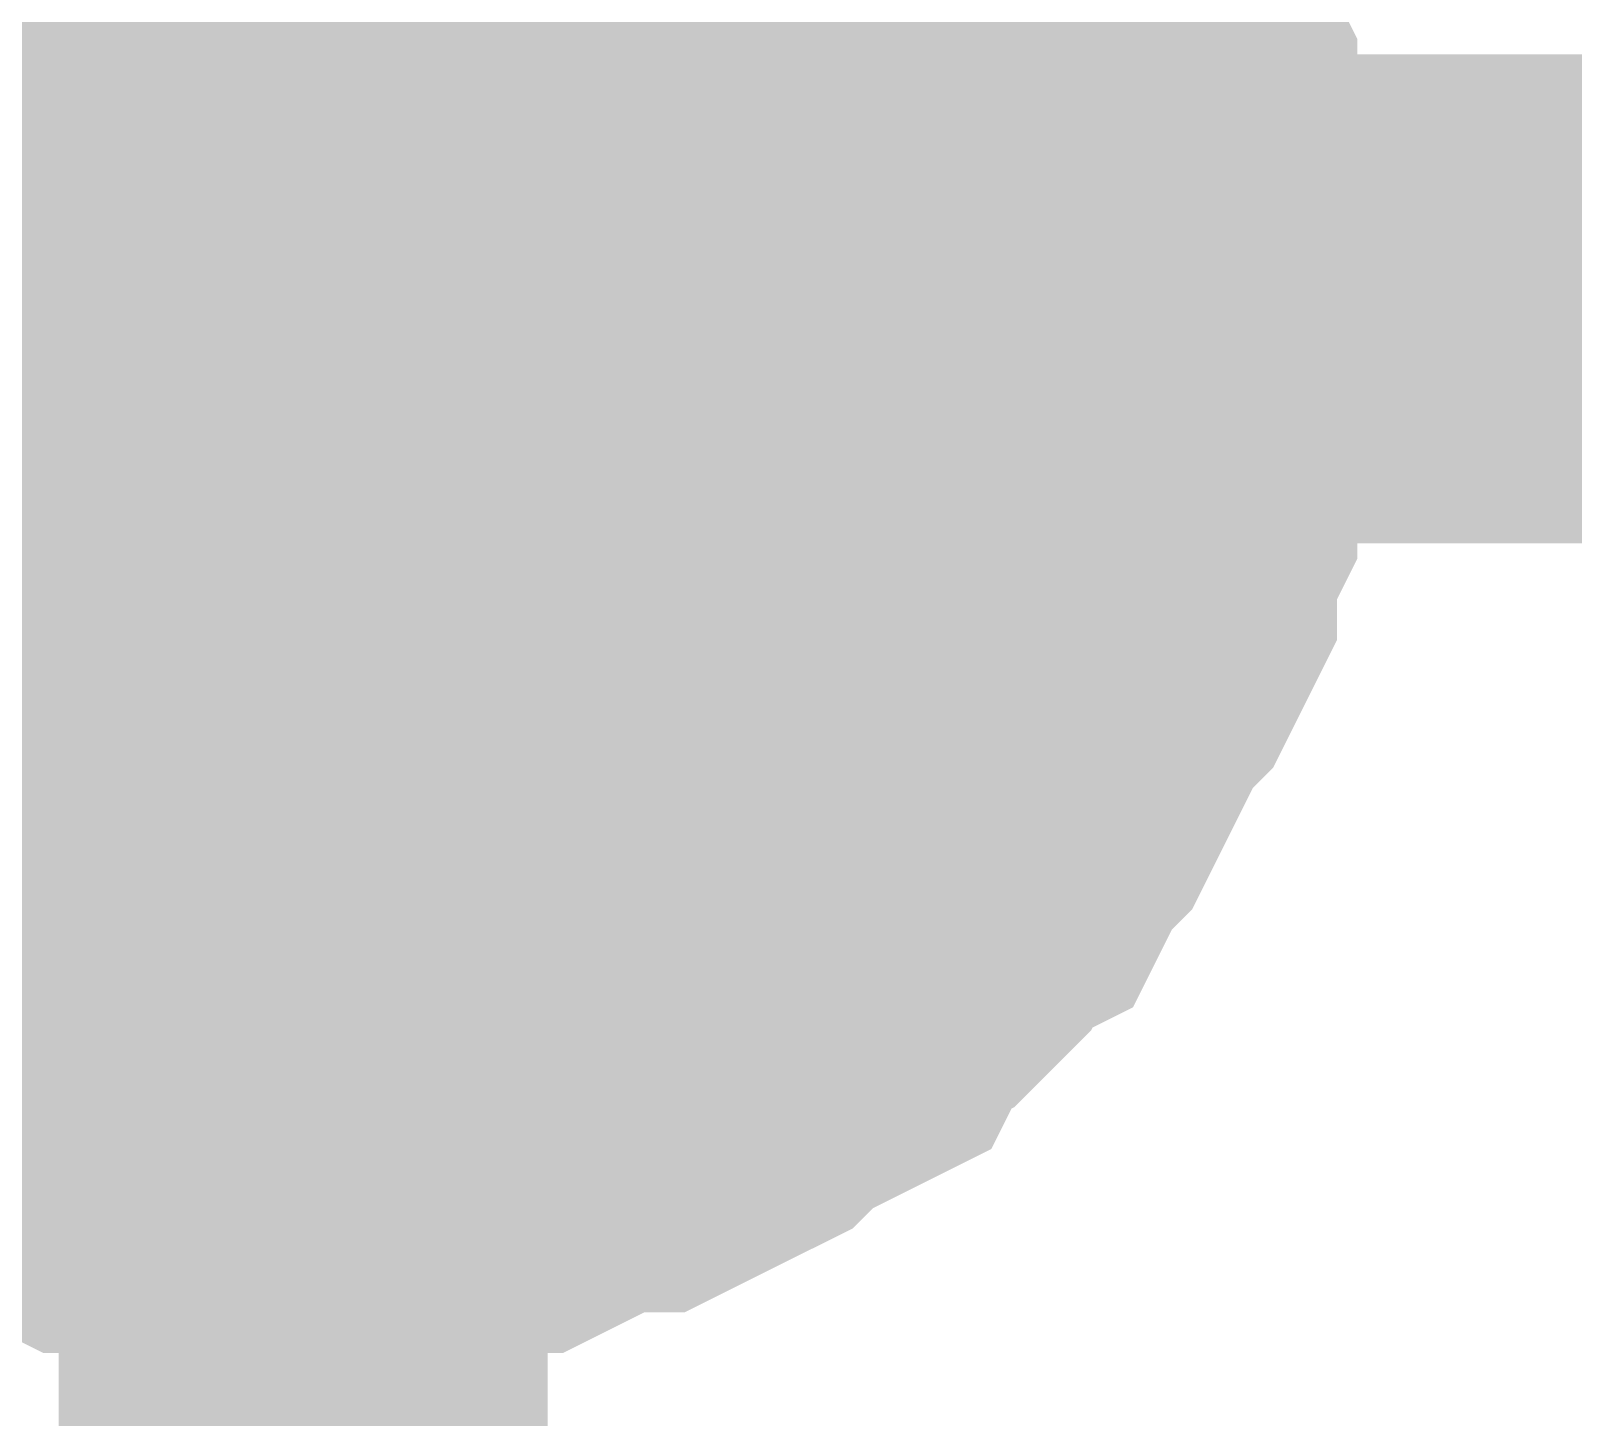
# Model space of a CAD drawing. Header units: inches. Extents: x 0 to 569, y 0 to 432.
# Drawn here: x 167.476 to 168.421, y 90.745 to 91.594 of the extents above; entities that cross this region are included whole.
import ezdxf

# ---------------------------------------------------------------- set-up
doc = ezdxf.new("R2010")
doc.units = ezdxf.units.IN
doc.layers.add('Sheet', color=255, linetype='Continuous')

msp = doc.modelspace()

# ---------------------------------------------------------------- linework, layer by layer
at = {"layer": 'Sheet'}
for points in [[(154.94248, 119.37256, 0.29972, 0.29972, 0), (154.94248, 91.43008, 0.29972, 0.29972, 0), (167.64248, 91.43008, 0.29972, 0.29972, 0), (205.74248, 91.43008, 0.29972, 0.29972, 0)], [(168.03936, 91.75254, 0.29972, 0.29972, 0), (168.05176, 91.74014, 0.29972, 0.29972, 0), (168.06416, 91.71533, 0.29972, 0.29972, 0), (168.07656, 91.69053, 0.29972, 0.29972, 0), (168.08896, 91.67812, 0.29972, 0.29972, 0), (168.10137, 91.65332, 0.29972, 0.29972, 0), (168.11377, 91.62852, 0.29972, 0.29972, 0), (168.12617, 91.60371, 0.29972, 0.29972, 0), (168.12617, 91.57891, 0.29972, 0.29972, 0), (168.13857, 91.5541, 0.29972, 0.29972, 0), (168.13857, 91.5293, 0.29972, 0.29972, 0), (168.15098, 91.50449, 0.29972, 0.29972, 0), (168.15098, 91.47969, 0.29972, 0.29972, 0), (168.15098, 91.45488, 0.29972, 0.29972, 0), (168.15098, 91.43008, 0.29972, 0.29972, 0)], [(168.03936, 91.75254, 0.29972, 0.29972, 0), (168.05176, 91.74014, 0.29972, 0.29972, 0), (168.06416, 91.71533, 0.29972, 0.29972, 0), (168.07656, 91.69053, 0.29972, 0.29972, 0), (168.08896, 91.67812, 0.29972, 0.29972, 0), (168.10137, 91.65332, 0.29972, 0.29972, 0), (168.11377, 91.62852, 0.29972, 0.29972, 0), (168.12617, 91.60371, 0.29972, 0.29972, 0), (168.12617, 91.57891, 0.29972, 0.29972, 0), (168.13857, 91.5541, 0.29972, 0.29972, 0), (168.13857, 91.5293, 0.29972, 0.29972, 0), (168.15098, 91.50449, 0.29972, 0.29972, 0), (168.15098, 91.47969, 0.29972, 0.29972, 0), (168.15098, 91.45488, 0.29972, 0.29972, 0), (168.15098, 91.43008, 0.29972, 0.29972, 0)], [(168.03936, 91.75254, 0.29972, 0.29972, 0), (168.05176, 91.74014, 0.29972, 0.29972, 0), (168.06416, 91.71533, 0.29972, 0.29972, 0), (168.07656, 91.69053, 0.29972, 0.29972, 0), (168.08896, 91.67812, 0.29972, 0.29972, 0), (168.10137, 91.65332, 0.29972, 0.29972, 0), (168.11377, 91.62852, 0.29972, 0.29972, 0), (168.12617, 91.60371, 0.29972, 0.29972, 0), (168.12617, 91.57891, 0.29972, 0.29972, 0), (168.13857, 91.5541, 0.29972, 0.29972, 0), (168.13857, 91.5293, 0.29972, 0.29972, 0), (168.15098, 91.50449, 0.29972, 0.29972, 0), (168.15098, 91.47969, 0.29972, 0.29972, 0), (168.15098, 91.45488, 0.29972, 0.29972, 0), (168.15098, 91.43008, 0.29972, 0.29972, 0)], [(168.03936, 91.75254, 0.29972, 0.29972, 0), (168.05176, 91.74014, 0.29972, 0.29972, 0), (168.06416, 91.71533, 0.29972, 0.29972, 0), (168.07656, 91.69053, 0.29972, 0.29972, 0), (168.08896, 91.67812, 0.29972, 0.29972, 0), (168.10137, 91.65332, 0.29972, 0.29972, 0), (168.11377, 91.62852, 0.29972, 0.29972, 0), (168.12617, 91.60371, 0.29972, 0.29972, 0), (168.12617, 91.57891, 0.29972, 0.29972, 0), (168.13857, 91.5541, 0.29972, 0.29972, 0), (168.13857, 91.5293, 0.29972, 0.29972, 0), (168.15098, 91.50449, 0.29972, 0.29972, 0), (168.15098, 91.47969, 0.29972, 0.29972, 0), (168.15098, 91.45488, 0.29972, 0.29972, 0), (168.15098, 91.43008, 0.29972, 0.29972, 0)], [(168.03936, 91.75254, 0.29972, 0.29972, 0), (168.05176, 91.74014, 0.29972, 0.29972, 0), (168.06416, 91.71533, 0.29972, 0.29972, 0), (168.07656, 91.69053, 0.29972, 0.29972, 0), (168.08896, 91.67812, 0.29972, 0.29972, 0), (168.10137, 91.65332, 0.29972, 0.29972, 0), (168.11377, 91.62852, 0.29972, 0.29972, 0), (168.12617, 91.60371, 0.29972, 0.29972, 0), (168.12617, 91.57891, 0.29972, 0.29972, 0), (168.13857, 91.5541, 0.29972, 0.29972, 0), (168.13857, 91.5293, 0.29972, 0.29972, 0), (168.15098, 91.50449, 0.29972, 0.29972, 0), (168.15098, 91.47969, 0.29972, 0.29972, 0), (168.15098, 91.45488, 0.29972, 0.29972, 0), (168.15098, 91.43008, 0.29972, 0.29972, 0)], [(168.10137, 91.65332, 0.09906, 0.09906, 0), (168.11377, 91.62852, 0.09906, 0.09906, 0), (168.12617, 91.60371, 0.09906, 0.09906, 0), (168.12617, 91.57891, 0.09906, 0.09906, 0), (168.13857, 91.5541, 0.09906, 0.09906, 0), (168.13857, 91.5293, 0.09906, 0.09906, 0), (168.15098, 91.50449, 0.09906, 0.09906, 0), (168.15098, 91.47969, 0.09906, 0.09906, 0), (168.15098, 91.45488, 0.09906, 0.09906, 0), (168.15098, 91.43008, 0.09906, 0.09906, 0)], [(168.10137, 91.65332, 0.09906, 0.09906, 0), (168.11377, 91.62852, 0.09906, 0.09906, 0), (168.12617, 91.60371, 0.09906, 0.09906, 0), (168.12617, 91.57891, 0.09906, 0.09906, 0), (168.13857, 91.5541, 0.09906, 0.09906, 0), (168.13857, 91.5293, 0.09906, 0.09906, 0), (168.15098, 91.50449, 0.09906, 0.09906, 0), (168.15098, 91.47969, 0.09906, 0.09906, 0), (168.15098, 91.45488, 0.09906, 0.09906, 0), (168.15098, 91.43008, 0.09906, 0.09906, 0)], [(168.10137, 91.65332, 0.09906, 0.09906, 0), (168.11377, 91.62852, 0.09906, 0.09906, 0), (168.12617, 91.60371, 0.09906, 0.09906, 0), (168.12617, 91.57891, 0.09906, 0.09906, 0), (168.13857, 91.5541, 0.09906, 0.09906, 0), (168.13857, 91.5293, 0.09906, 0.09906, 0), (168.15098, 91.50449, 0.09906, 0.09906, 0), (168.15098, 91.47969, 0.09906, 0.09906, 0), (168.15098, 91.45488, 0.09906, 0.09906, 0), (168.15098, 91.43008, 0.09906, 0.09906, 0)], [(168.10137, 91.65332, 0.09906, 0.09906, 0), (168.11377, 91.62852, 0.09906, 0.09906, 0), (168.12617, 91.60371, 0.09906, 0.09906, 0), (168.12617, 91.57891, 0.09906, 0.09906, 0), (168.13857, 91.5541, 0.09906, 0.09906, 0), (168.13857, 91.5293, 0.09906, 0.09906, 0), (168.15098, 91.50449, 0.09906, 0.09906, 0), (168.15098, 91.47969, 0.09906, 0.09906, 0), (168.15098, 91.45488, 0.09906, 0.09906, 0), (168.15098, 91.43008, 0.09906, 0.09906, 0)], [(168.10137, 91.65332, 0.09906, 0.09906, 0), (168.11377, 91.62852, 0.09906, 0.09906, 0), (168.12617, 91.60371, 0.09906, 0.09906, 0), (168.12617, 91.57891, 0.09906, 0.09906, 0), (168.13857, 91.5541, 0.09906, 0.09906, 0), (168.13857, 91.5293, 0.09906, 0.09906, 0), (168.15098, 91.50449, 0.09906, 0.09906, 0), (168.15098, 91.47969, 0.09906, 0.09906, 0), (168.15098, 91.45488, 0.09906, 0.09906, 0), (168.15098, 91.43008, 0.09906, 0.09906, 0)], [(168.15098, 91.43008, 0.29972, 0.29972, 0), (168.15098, 91.40527, 0.29972, 0.29972, 0), (168.15098, 91.38047, 0.29972, 0.29972, 0), (168.15098, 91.35566, 0.29972, 0.29972, 0), (168.13857, 91.33086, 0.29972, 0.29972, 0), (168.13857, 91.30605, 0.29972, 0.29972, 0), (168.12617, 91.28125, 0.29972, 0.29972, 0), (168.12617, 91.25645, 0.29972, 0.29972, 0), (168.11377, 91.23164, 0.29972, 0.29972, 0), (168.10137, 91.21924, 0.29972, 0.29972, 0), (168.08896, 91.19443, 0.29972, 0.29972, 0), (168.07656, 91.16963, 0.29972, 0.29972, 0), (168.06416, 91.14482, 0.29972, 0.29972, 0), (168.05176, 91.13242, 0.29972, 0.29972, 0), (168.03936, 91.10762, 0.29972, 0.29972, 0), (168.01455, 91.09521, 0.29972, 0.29972, 0), (168.00215, 91.07041, 0.29972, 0.29972, 0), (167.98975, 91.05801, 0.29972, 0.29972, 0), (167.96494, 91.04561, 0.29972, 0.29972, 0), (167.95254, 91.0208, 0.29972, 0.29972, 0), (167.92773, 91.0084, 0.29972, 0.29972, 0), (167.90293, 90.996, 0.29972, 0.29972, 0), (167.89053, 90.98359, 0.29972, 0.29972, 0), (167.86572, 90.97119, 0.29972, 0.29972, 0), (167.84092, 90.95879, 0.29972, 0.29972, 0), (167.81611, 90.95879, 0.29972, 0.29972, 0), (167.79131, 90.94639, 0.29972, 0.29972, 0), (167.7665, 90.93398, 0.29972, 0.29972, 0), (167.7417, 90.93398, 0.29972, 0.29972, 0), (167.71689, 90.92158, 0.29972, 0.29972, 0), (167.69209, 90.92158, 0.29972, 0.29972, 0), (167.66729, 90.92158, 0.29972, 0.29972, 0), (167.64248, 90.92158, 0.29972, 0.29972, 0)], [(167.64248, 86.35752, 0.29972, 0.29972, 0), (167.64248, 91.43008, 0.29972, 0.29972, 0)], [(168.15098, 91.43008, 0.29972, 0.29972, 0), (168.15098, 91.40527, 0.29972, 0.29972, 0), (168.15098, 91.38047, 0.29972, 0.29972, 0), (168.15098, 91.35566, 0.29972, 0.29972, 0), (168.13857, 91.33086, 0.29972, 0.29972, 0), (168.13857, 91.30605, 0.29972, 0.29972, 0), (168.12617, 91.28125, 0.29972, 0.29972, 0), (168.12617, 91.25645, 0.29972, 0.29972, 0), (168.11377, 91.23164, 0.29972, 0.29972, 0), (168.10137, 91.21924, 0.29972, 0.29972, 0), (168.08896, 91.19443, 0.29972, 0.29972, 0), (168.07656, 91.16963, 0.29972, 0.29972, 0), (168.06416, 91.14482, 0.29972, 0.29972, 0), (168.05176, 91.13242, 0.29972, 0.29972, 0), (168.03936, 91.10762, 0.29972, 0.29972, 0), (168.01455, 91.09521, 0.29972, 0.29972, 0), (168.00215, 91.07041, 0.29972, 0.29972, 0), (167.98975, 91.05801, 0.29972, 0.29972, 0), (167.96494, 91.04561, 0.29972, 0.29972, 0), (167.95254, 91.0208, 0.29972, 0.29972, 0), (167.92773, 91.0084, 0.29972, 0.29972, 0), (167.90293, 90.996, 0.29972, 0.29972, 0), (167.89053, 90.98359, 0.29972, 0.29972, 0), (167.86572, 90.97119, 0.29972, 0.29972, 0), (167.84092, 90.95879, 0.29972, 0.29972, 0), (167.81611, 90.95879, 0.29972, 0.29972, 0), (167.79131, 90.94639, 0.29972, 0.29972, 0), (167.7665, 90.93398, 0.29972, 0.29972, 0), (167.7417, 90.93398, 0.29972, 0.29972, 0), (167.71689, 90.92158, 0.29972, 0.29972, 0), (167.69209, 90.92158, 0.29972, 0.29972, 0), (167.66729, 90.92158, 0.29972, 0.29972, 0), (167.64248, 90.92158, 0.29972, 0.29972, 0)], [(168.15098, 91.43008, 0.29972, 0.29972, 0), (168.15098, 91.40527, 0.29972, 0.29972, 0), (168.15098, 91.38047, 0.29972, 0.29972, 0), (168.15098, 91.35566, 0.29972, 0.29972, 0), (168.13857, 91.33086, 0.29972, 0.29972, 0), (168.13857, 91.30605, 0.29972, 0.29972, 0), (168.12617, 91.28125, 0.29972, 0.29972, 0), (168.12617, 91.25645, 0.29972, 0.29972, 0), (168.11377, 91.23164, 0.29972, 0.29972, 0), (168.10137, 91.21924, 0.29972, 0.29972, 0), (168.08896, 91.19443, 0.29972, 0.29972, 0), (168.07656, 91.16963, 0.29972, 0.29972, 0), (168.06416, 91.14482, 0.29972, 0.29972, 0), (168.05176, 91.13242, 0.29972, 0.29972, 0), (168.03936, 91.10762, 0.29972, 0.29972, 0), (168.01455, 91.09521, 0.29972, 0.29972, 0), (168.00215, 91.07041, 0.29972, 0.29972, 0), (167.98975, 91.05801, 0.29972, 0.29972, 0), (167.96494, 91.04561, 0.29972, 0.29972, 0), (167.95254, 91.0208, 0.29972, 0.29972, 0), (167.92773, 91.0084, 0.29972, 0.29972, 0), (167.90293, 90.996, 0.29972, 0.29972, 0), (167.89053, 90.98359, 0.29972, 0.29972, 0), (167.86572, 90.97119, 0.29972, 0.29972, 0), (167.84092, 90.95879, 0.29972, 0.29972, 0), (167.81611, 90.95879, 0.29972, 0.29972, 0), (167.79131, 90.94639, 0.29972, 0.29972, 0), (167.7665, 90.93398, 0.29972, 0.29972, 0), (167.7417, 90.93398, 0.29972, 0.29972, 0), (167.71689, 90.92158, 0.29972, 0.29972, 0), (167.69209, 90.92158, 0.29972, 0.29972, 0), (167.66729, 90.92158, 0.29972, 0.29972, 0), (167.64248, 90.92158, 0.29972, 0.29972, 0)], [(168.15098, 91.43008, 0.29972, 0.29972, 0), (168.15098, 91.40527, 0.29972, 0.29972, 0), (168.15098, 91.38047, 0.29972, 0.29972, 0), (168.15098, 91.35566, 0.29972, 0.29972, 0), (168.13857, 91.33086, 0.29972, 0.29972, 0), (168.13857, 91.30605, 0.29972, 0.29972, 0), (168.12617, 91.28125, 0.29972, 0.29972, 0), (168.12617, 91.25645, 0.29972, 0.29972, 0), (168.11377, 91.23164, 0.29972, 0.29972, 0), (168.10137, 91.21924, 0.29972, 0.29972, 0), (168.08896, 91.19443, 0.29972, 0.29972, 0), (168.07656, 91.16963, 0.29972, 0.29972, 0), (168.06416, 91.14482, 0.29972, 0.29972, 0), (168.05176, 91.13242, 0.29972, 0.29972, 0), (168.03936, 91.10762, 0.29972, 0.29972, 0), (168.01455, 91.09521, 0.29972, 0.29972, 0), (168.00215, 91.07041, 0.29972, 0.29972, 0), (167.98975, 91.05801, 0.29972, 0.29972, 0), (167.96494, 91.04561, 0.29972, 0.29972, 0), (167.95254, 91.0208, 0.29972, 0.29972, 0), (167.92773, 91.0084, 0.29972, 0.29972, 0), (167.90293, 90.996, 0.29972, 0.29972, 0), (167.89053, 90.98359, 0.29972, 0.29972, 0), (167.86572, 90.97119, 0.29972, 0.29972, 0), (167.84092, 90.95879, 0.29972, 0.29972, 0), (167.81611, 90.95879, 0.29972, 0.29972, 0), (167.79131, 90.94639, 0.29972, 0.29972, 0), (167.7665, 90.93398, 0.29972, 0.29972, 0), (167.7417, 90.93398, 0.29972, 0.29972, 0), (167.71689, 90.92158, 0.29972, 0.29972, 0), (167.69209, 90.92158, 0.29972, 0.29972, 0), (167.66729, 90.92158, 0.29972, 0.29972, 0), (167.64248, 90.92158, 0.29972, 0.29972, 0)], [(168.15098, 91.43008, 0.29972, 0.29972, 0), (168.15098, 91.40527, 0.29972, 0.29972, 0), (168.15098, 91.38047, 0.29972, 0.29972, 0), (168.15098, 91.35566, 0.29972, 0.29972, 0), (168.13857, 91.33086, 0.29972, 0.29972, 0), (168.13857, 91.30605, 0.29972, 0.29972, 0), (168.12617, 91.28125, 0.29972, 0.29972, 0), (168.12617, 91.25645, 0.29972, 0.29972, 0), (168.11377, 91.23164, 0.29972, 0.29972, 0), (168.10137, 91.21924, 0.29972, 0.29972, 0), (168.08896, 91.19443, 0.29972, 0.29972, 0), (168.07656, 91.16963, 0.29972, 0.29972, 0), (168.06416, 91.14482, 0.29972, 0.29972, 0), (168.05176, 91.13242, 0.29972, 0.29972, 0), (168.03936, 91.10762, 0.29972, 0.29972, 0), (168.01455, 91.09521, 0.29972, 0.29972, 0), (168.00215, 91.07041, 0.29972, 0.29972, 0), (167.98975, 91.05801, 0.29972, 0.29972, 0), (167.96494, 91.04561, 0.29972, 0.29972, 0), (167.95254, 91.0208, 0.29972, 0.29972, 0), (167.92773, 91.0084, 0.29972, 0.29972, 0), (167.90293, 90.996, 0.29972, 0.29972, 0), (167.89053, 90.98359, 0.29972, 0.29972, 0), (167.86572, 90.97119, 0.29972, 0.29972, 0), (167.84092, 90.95879, 0.29972, 0.29972, 0), (167.81611, 90.95879, 0.29972, 0.29972, 0), (167.79131, 90.94639, 0.29972, 0.29972, 0), (167.7665, 90.93398, 0.29972, 0.29972, 0), (167.7417, 90.93398, 0.29972, 0.29972, 0), (167.71689, 90.92158, 0.29972, 0.29972, 0), (167.69209, 90.92158, 0.29972, 0.29972, 0), (167.66729, 90.92158, 0.29972, 0.29972, 0), (167.64248, 90.92158, 0.29972, 0.29972, 0)], [(168.15098, 91.43008, 0.29972, 0.29972, 0), (168.15098, 91.43008, 0.29972, 0.29972, 0), (168.15098, 91.43008, 0.29972, 0.29972, 0), (168.15098, 91.43008, 0.29972, 0.29972, 0), (168.15098, 91.43008, 0.29972, 0.29972, 0), (168.15098, 91.43008, 0.29972, 0.29972, 0), (168.15098, 91.43008, 0.29972, 0.29972, 0), (168.15098, 91.43008, 0.29972, 0.29972, 0), (168.15098, 91.43008, 0.29972, 0.29972, 0), (168.15098, 91.43008, 0.29972, 0.29972, 0), (168.15098, 91.43008, 0.29972, 0.29972, 0), (168.15098, 91.43008, 0.29972, 0.29972, 0), (168.15098, 91.43008, 0.29972, 0.29972, 0), (168.15098, 91.43008, 0.29972, 0.29972, 0), (168.15098, 91.43008, 0.29972, 0.29972, 0), (168.15098, 91.43008, 0.29972, 0.29972, 0), (168.15098, 91.43008, 0.29972, 0.29972, 0), (168.15098, 91.43008, 0.29972, 0.29972, 0), (168.15098, 91.43008, 0.29972, 0.29972, 0), (168.15098, 91.43008, 0.29972, 0.29972, 0), (168.15098, 91.43008, 0.29972, 0.29972, 0), (168.15098, 91.43008, 0.29972, 0.29972, 0), (168.15098, 91.43008, 0.29972, 0.29972, 0), (168.15098, 91.43008, 0.29972, 0.29972, 0), (168.15098, 91.43008, 0.29972, 0.29972, 0), (168.15098, 91.43008, 0.29972, 0.29972, 0), (168.15098, 91.43008, 0.29972, 0.29972, 0), (168.15098, 91.43008, 0.29972, 0.29972, 0), (168.15098, 91.43008, 0.29972, 0.29972, 0), (168.15098, 91.43008, 0.29972, 0.29972, 0), (168.15098, 91.43008, 0.29972, 0.29972, 0), (168.15098, 91.43008, 0.29972, 0.29972, 0), (168.15098, 91.43008, 0.29972, 0.29972, 0)], [(168.15098, 91.43008, 0.29972, 0.29972, 0), (168.15098, 91.43008, 0.29972, 0.29972, 0)], [(168.15098, 91.43008, 0.29972, 0.29972, 0), (168.15098, 91.43008, 0.29972, 0.29972, 0), (168.15098, 91.43008, 0.29972, 0.29972, 0), (168.15098, 91.43008, 0.29972, 0.29972, 0), (168.15098, 91.43008, 0.29972, 0.29972, 0), (168.15098, 91.43008, 0.29972, 0.29972, 0), (168.15098, 91.43008, 0.29972, 0.29972, 0), (168.15098, 91.43008, 0.29972, 0.29972, 0), (168.15098, 91.43008, 0.29972, 0.29972, 0), (168.15098, 91.43008, 0.29972, 0.29972, 0), (168.15098, 91.43008, 0.29972, 0.29972, 0), (168.15098, 91.43008, 0.29972, 0.29972, 0), (168.15098, 91.43008, 0.29972, 0.29972, 0), (168.15098, 91.43008, 0.29972, 0.29972, 0), (168.15098, 91.43008, 0.29972, 0.29972, 0), (168.15098, 91.43008, 0.29972, 0.29972, 0), (168.15098, 91.43008, 0.29972, 0.29972, 0), (168.15098, 91.43008, 0.29972, 0.29972, 0), (168.15098, 91.43008, 0.29972, 0.29972, 0), (168.15098, 91.43008, 0.29972, 0.29972, 0), (168.15098, 91.43008, 0.29972, 0.29972, 0), (168.15098, 91.43008, 0.29972, 0.29972, 0), (168.15098, 91.43008, 0.29972, 0.29972, 0), (168.15098, 91.43008, 0.29972, 0.29972, 0), (168.15098, 91.43008, 0.29972, 0.29972, 0), (168.15098, 91.43008, 0.29972, 0.29972, 0), (168.15098, 91.43008, 0.29972, 0.29972, 0), (168.15098, 91.43008, 0.29972, 0.29972, 0), (168.15098, 91.43008, 0.29972, 0.29972, 0), (168.15098, 91.43008, 0.29972, 0.29972, 0), (168.15098, 91.43008, 0.29972, 0.29972, 0), (168.15098, 91.43008, 0.29972, 0.29972, 0), (168.15098, 91.43008, 0.29972, 0.29972, 0)], [(168.15098, 91.43008, 0.29972, 0.29972, 0), (168.15098, 91.43008, 0.29972, 0.29972, 0)], [(168.15098, 91.43008, 0.29972, 0.29972, 0), (168.15098, 91.43008, 0.29972, 0.29972, 0), (168.15098, 91.43008, 0.29972, 0.29972, 0), (168.15098, 91.43008, 0.29972, 0.29972, 0), (168.15098, 91.43008, 0.29972, 0.29972, 0), (168.15098, 91.43008, 0.29972, 0.29972, 0), (168.15098, 91.43008, 0.29972, 0.29972, 0), (168.15098, 91.43008, 0.29972, 0.29972, 0), (168.15098, 91.43008, 0.29972, 0.29972, 0), (168.15098, 91.43008, 0.29972, 0.29972, 0), (168.15098, 91.43008, 0.29972, 0.29972, 0), (168.15098, 91.43008, 0.29972, 0.29972, 0), (168.15098, 91.43008, 0.29972, 0.29972, 0), (168.15098, 91.43008, 0.29972, 0.29972, 0), (168.15098, 91.43008, 0.29972, 0.29972, 0), (168.15098, 91.43008, 0.29972, 0.29972, 0), (168.15098, 91.43008, 0.29972, 0.29972, 0), (168.15098, 91.43008, 0.29972, 0.29972, 0), (168.15098, 91.43008, 0.29972, 0.29972, 0), (168.15098, 91.43008, 0.29972, 0.29972, 0), (168.15098, 91.43008, 0.29972, 0.29972, 0), (168.15098, 91.43008, 0.29972, 0.29972, 0), (168.15098, 91.43008, 0.29972, 0.29972, 0), (168.15098, 91.43008, 0.29972, 0.29972, 0), (168.15098, 91.43008, 0.29972, 0.29972, 0), (168.15098, 91.43008, 0.29972, 0.29972, 0), (168.15098, 91.43008, 0.29972, 0.29972, 0), (168.15098, 91.43008, 0.29972, 0.29972, 0), (168.15098, 91.43008, 0.29972, 0.29972, 0), (168.15098, 91.43008, 0.29972, 0.29972, 0), (168.15098, 91.43008, 0.29972, 0.29972, 0), (168.15098, 91.43008, 0.29972, 0.29972, 0), (168.15098, 91.43008, 0.29972, 0.29972, 0)], [(168.15098, 91.43008, 0.29972, 0.29972, 0), (168.15098, 91.43008, 0.29972, 0.29972, 0)], [(168.15098, 91.43008, 0.29972, 0.29972, 0), (168.15098, 91.43008, 0.29972, 0.29972, 0), (168.15098, 91.43008, 0.29972, 0.29972, 0), (168.15098, 91.43008, 0.29972, 0.29972, 0), (168.15098, 91.43008, 0.29972, 0.29972, 0), (168.15098, 91.43008, 0.29972, 0.29972, 0), (168.15098, 91.43008, 0.29972, 0.29972, 0), (168.15098, 91.43008, 0.29972, 0.29972, 0), (168.15098, 91.43008, 0.29972, 0.29972, 0), (168.15098, 91.43008, 0.29972, 0.29972, 0), (168.15098, 91.43008, 0.29972, 0.29972, 0), (168.15098, 91.43008, 0.29972, 0.29972, 0), (168.15098, 91.43008, 0.29972, 0.29972, 0), (168.15098, 91.43008, 0.29972, 0.29972, 0), (168.15098, 91.43008, 0.29972, 0.29972, 0), (168.15098, 91.43008, 0.29972, 0.29972, 0), (168.15098, 91.43008, 0.29972, 0.29972, 0), (168.15098, 91.43008, 0.29972, 0.29972, 0), (168.15098, 91.43008, 0.29972, 0.29972, 0), (168.15098, 91.43008, 0.29972, 0.29972, 0), (168.15098, 91.43008, 0.29972, 0.29972, 0), (168.15098, 91.43008, 0.29972, 0.29972, 0), (168.15098, 91.43008, 0.29972, 0.29972, 0), (168.15098, 91.43008, 0.29972, 0.29972, 0), (168.15098, 91.43008, 0.29972, 0.29972, 0), (168.15098, 91.43008, 0.29972, 0.29972, 0), (168.15098, 91.43008, 0.29972, 0.29972, 0), (168.15098, 91.43008, 0.29972, 0.29972, 0), (168.15098, 91.43008, 0.29972, 0.29972, 0), (168.15098, 91.43008, 0.29972, 0.29972, 0), (168.15098, 91.43008, 0.29972, 0.29972, 0), (168.15098, 91.43008, 0.29972, 0.29972, 0), (168.15098, 91.43008, 0.29972, 0.29972, 0)], [(168.15098, 91.43008, 0.29972, 0.29972, 0), (168.15098, 91.43008, 0.29972, 0.29972, 0)], [(168.15098, 91.43008, 0.29972, 0.29972, 0), (168.15098, 91.43008, 0.29972, 0.29972, 0), (168.15098, 91.43008, 0.29972, 0.29972, 0), (168.15098, 91.43008, 0.29972, 0.29972, 0), (168.15098, 91.43008, 0.29972, 0.29972, 0), (168.15098, 91.43008, 0.29972, 0.29972, 0), (168.15098, 91.43008, 0.29972, 0.29972, 0), (168.15098, 91.43008, 0.29972, 0.29972, 0), (168.15098, 91.43008, 0.29972, 0.29972, 0), (168.15098, 91.43008, 0.29972, 0.29972, 0), (168.15098, 91.43008, 0.29972, 0.29972, 0), (168.15098, 91.43008, 0.29972, 0.29972, 0), (168.15098, 91.43008, 0.29972, 0.29972, 0), (168.15098, 91.43008, 0.29972, 0.29972, 0), (168.15098, 91.43008, 0.29972, 0.29972, 0), (168.15098, 91.43008, 0.29972, 0.29972, 0), (168.15098, 91.43008, 0.29972, 0.29972, 0), (168.15098, 91.43008, 0.29972, 0.29972, 0), (168.15098, 91.43008, 0.29972, 0.29972, 0), (168.15098, 91.43008, 0.29972, 0.29972, 0), (168.15098, 91.43008, 0.29972, 0.29972, 0), (168.15098, 91.43008, 0.29972, 0.29972, 0), (168.15098, 91.43008, 0.29972, 0.29972, 0), (168.15098, 91.43008, 0.29972, 0.29972, 0), (168.15098, 91.43008, 0.29972, 0.29972, 0), (168.15098, 91.43008, 0.29972, 0.29972, 0), (168.15098, 91.43008, 0.29972, 0.29972, 0), (168.15098, 91.43008, 0.29972, 0.29972, 0), (168.15098, 91.43008, 0.29972, 0.29972, 0), (168.15098, 91.43008, 0.29972, 0.29972, 0), (168.15098, 91.43008, 0.29972, 0.29972, 0), (168.15098, 91.43008, 0.29972, 0.29972, 0), (168.15098, 91.43008, 0.29972, 0.29972, 0)], [(168.15098, 91.43008, 0.29972, 0.29972, 0), (168.15098, 91.43008, 0.29972, 0.29972, 0)], [(168.15098, 91.43008, 0.09906, 0.09906, 0), (168.15098, 91.40527, 0.09906, 0.09906, 0), (168.15098, 91.38047, 0.09906, 0.09906, 0), (168.15098, 91.35566, 0.09906, 0.09906, 0), (168.13857, 91.33086, 0.09906, 0.09906, 0), (168.13857, 91.30605, 0.09906, 0.09906, 0), (168.12617, 91.28125, 0.09906, 0.09906, 0), (168.12617, 91.25645, 0.09906, 0.09906, 0), (168.11377, 91.23164, 0.09906, 0.09906, 0), (168.10137, 91.21924, 0.09906, 0.09906, 0), (168.08896, 91.19443, 0.09906, 0.09906, 0), (168.07656, 91.16963, 0.09906, 0.09906, 0), (168.06416, 91.14482, 0.09906, 0.09906, 0), (168.05176, 91.13242, 0.09906, 0.09906, 0), (168.03936, 91.10762, 0.09906, 0.09906, 0), (168.01455, 91.09521, 0.09906, 0.09906, 0), (168.00215, 91.07041, 0.09906, 0.09906, 0), (167.98975, 91.05801, 0.09906, 0.09906, 0), (167.96494, 91.04561, 0.09906, 0.09906, 0), (167.95254, 91.0208, 0.09906, 0.09906, 0), (167.92773, 91.0084, 0.09906, 0.09906, 0), (167.90293, 90.996, 0.09906, 0.09906, 0), (167.89053, 90.98359, 0.09906, 0.09906, 0), (167.86572, 90.97119, 0.09906, 0.09906, 0), (167.84092, 90.95879, 0.09906, 0.09906, 0), (167.81611, 90.95879, 0.09906, 0.09906, 0), (167.79131, 90.94639, 0.09906, 0.09906, 0), (167.7665, 90.93398, 0.09906, 0.09906, 0), (167.7417, 90.93398, 0.09906, 0.09906, 0), (167.71689, 90.92158, 0.09906, 0.09906, 0), (167.69209, 90.92158, 0.09906, 0.09906, 0), (167.66729, 90.92158, 0.09906, 0.09906, 0), (167.64248, 90.92158, 0.09906, 0.09906, 0)], [(168.15098, 91.43008, 0.09906, 0.09906, 0), (168.15098, 91.40527, 0.09906, 0.09906, 0), (168.15098, 91.38047, 0.09906, 0.09906, 0), (168.15098, 91.35566, 0.09906, 0.09906, 0), (168.13857, 91.33086, 0.09906, 0.09906, 0), (168.13857, 91.30605, 0.09906, 0.09906, 0), (168.12617, 91.28125, 0.09906, 0.09906, 0), (168.12617, 91.25645, 0.09906, 0.09906, 0), (168.11377, 91.23164, 0.09906, 0.09906, 0), (168.10137, 91.21924, 0.09906, 0.09906, 0), (168.08896, 91.19443, 0.09906, 0.09906, 0), (168.07656, 91.16963, 0.09906, 0.09906, 0), (168.06416, 91.14482, 0.09906, 0.09906, 0), (168.05176, 91.13242, 0.09906, 0.09906, 0), (168.03936, 91.10762, 0.09906, 0.09906, 0), (168.01455, 91.09521, 0.09906, 0.09906, 0), (168.00215, 91.07041, 0.09906, 0.09906, 0), (167.98975, 91.05801, 0.09906, 0.09906, 0), (167.96494, 91.04561, 0.09906, 0.09906, 0), (167.95254, 91.0208, 0.09906, 0.09906, 0), (167.92773, 91.0084, 0.09906, 0.09906, 0), (167.90293, 90.996, 0.09906, 0.09906, 0), (167.89053, 90.98359, 0.09906, 0.09906, 0), (167.86572, 90.97119, 0.09906, 0.09906, 0), (167.84092, 90.95879, 0.09906, 0.09906, 0), (167.81611, 90.95879, 0.09906, 0.09906, 0), (167.79131, 90.94639, 0.09906, 0.09906, 0), (167.7665, 90.93398, 0.09906, 0.09906, 0), (167.7417, 90.93398, 0.09906, 0.09906, 0), (167.71689, 90.92158, 0.09906, 0.09906, 0), (167.69209, 90.92158, 0.09906, 0.09906, 0), (167.66729, 90.92158, 0.09906, 0.09906, 0), (167.64248, 90.92158, 0.09906, 0.09906, 0)], [(168.15098, 91.43008, 0.09906, 0.09906, 0), (168.15098, 91.40527, 0.09906, 0.09906, 0), (168.15098, 91.38047, 0.09906, 0.09906, 0), (168.15098, 91.35566, 0.09906, 0.09906, 0), (168.13857, 91.33086, 0.09906, 0.09906, 0), (168.13857, 91.30605, 0.09906, 0.09906, 0), (168.12617, 91.28125, 0.09906, 0.09906, 0), (168.12617, 91.25645, 0.09906, 0.09906, 0), (168.11377, 91.23164, 0.09906, 0.09906, 0), (168.10137, 91.21924, 0.09906, 0.09906, 0), (168.08896, 91.19443, 0.09906, 0.09906, 0), (168.07656, 91.16963, 0.09906, 0.09906, 0), (168.06416, 91.14482, 0.09906, 0.09906, 0), (168.05176, 91.13242, 0.09906, 0.09906, 0), (168.03936, 91.10762, 0.09906, 0.09906, 0), (168.01455, 91.09521, 0.09906, 0.09906, 0), (168.00215, 91.07041, 0.09906, 0.09906, 0), (167.98975, 91.05801, 0.09906, 0.09906, 0), (167.96494, 91.04561, 0.09906, 0.09906, 0), (167.95254, 91.0208, 0.09906, 0.09906, 0), (167.92773, 91.0084, 0.09906, 0.09906, 0), (167.90293, 90.996, 0.09906, 0.09906, 0), (167.89053, 90.98359, 0.09906, 0.09906, 0), (167.86572, 90.97119, 0.09906, 0.09906, 0), (167.84092, 90.95879, 0.09906, 0.09906, 0), (167.81611, 90.95879, 0.09906, 0.09906, 0), (167.79131, 90.94639, 0.09906, 0.09906, 0), (167.7665, 90.93398, 0.09906, 0.09906, 0), (167.7417, 90.93398, 0.09906, 0.09906, 0), (167.71689, 90.92158, 0.09906, 0.09906, 0), (167.69209, 90.92158, 0.09906, 0.09906, 0), (167.66729, 90.92158, 0.09906, 0.09906, 0), (167.64248, 90.92158, 0.09906, 0.09906, 0)], [(168.15098, 91.43008, 0.09906, 0.09906, 0), (168.15098, 91.40527, 0.09906, 0.09906, 0), (168.15098, 91.38047, 0.09906, 0.09906, 0), (168.15098, 91.35566, 0.09906, 0.09906, 0), (168.13857, 91.33086, 0.09906, 0.09906, 0), (168.13857, 91.30605, 0.09906, 0.09906, 0), (168.12617, 91.28125, 0.09906, 0.09906, 0), (168.12617, 91.25645, 0.09906, 0.09906, 0), (168.11377, 91.23164, 0.09906, 0.09906, 0), (168.10137, 91.21924, 0.09906, 0.09906, 0), (168.08896, 91.19443, 0.09906, 0.09906, 0), (168.07656, 91.16963, 0.09906, 0.09906, 0), (168.06416, 91.14482, 0.09906, 0.09906, 0), (168.05176, 91.13242, 0.09906, 0.09906, 0), (168.03936, 91.10762, 0.09906, 0.09906, 0), (168.01455, 91.09521, 0.09906, 0.09906, 0), (168.00215, 91.07041, 0.09906, 0.09906, 0), (167.98975, 91.05801, 0.09906, 0.09906, 0), (167.96494, 91.04561, 0.09906, 0.09906, 0), (167.95254, 91.0208, 0.09906, 0.09906, 0), (167.92773, 91.0084, 0.09906, 0.09906, 0), (167.90293, 90.996, 0.09906, 0.09906, 0), (167.89053, 90.98359, 0.09906, 0.09906, 0), (167.86572, 90.97119, 0.09906, 0.09906, 0), (167.84092, 90.95879, 0.09906, 0.09906, 0), (167.81611, 90.95879, 0.09906, 0.09906, 0), (167.79131, 90.94639, 0.09906, 0.09906, 0), (167.7665, 90.93398, 0.09906, 0.09906, 0), (167.7417, 90.93398, 0.09906, 0.09906, 0), (167.71689, 90.92158, 0.09906, 0.09906, 0), (167.69209, 90.92158, 0.09906, 0.09906, 0), (167.66729, 90.92158, 0.09906, 0.09906, 0), (167.64248, 90.92158, 0.09906, 0.09906, 0)], [(168.15098, 91.43008, 0.09906, 0.09906, 0), (168.15098, 91.40527, 0.09906, 0.09906, 0), (168.15098, 91.38047, 0.09906, 0.09906, 0), (168.15098, 91.35566, 0.09906, 0.09906, 0), (168.13857, 91.33086, 0.09906, 0.09906, 0), (168.13857, 91.30605, 0.09906, 0.09906, 0), (168.12617, 91.28125, 0.09906, 0.09906, 0), (168.12617, 91.25645, 0.09906, 0.09906, 0), (168.11377, 91.23164, 0.09906, 0.09906, 0), (168.10137, 91.21924, 0.09906, 0.09906, 0), (168.08896, 91.19443, 0.09906, 0.09906, 0), (168.07656, 91.16963, 0.09906, 0.09906, 0), (168.06416, 91.14482, 0.09906, 0.09906, 0), (168.05176, 91.13242, 0.09906, 0.09906, 0), (168.03936, 91.10762, 0.09906, 0.09906, 0), (168.01455, 91.09521, 0.09906, 0.09906, 0), (168.00215, 91.07041, 0.09906, 0.09906, 0), (167.98975, 91.05801, 0.09906, 0.09906, 0), (167.96494, 91.04561, 0.09906, 0.09906, 0), (167.95254, 91.0208, 0.09906, 0.09906, 0), (167.92773, 91.0084, 0.09906, 0.09906, 0), (167.90293, 90.996, 0.09906, 0.09906, 0), (167.89053, 90.98359, 0.09906, 0.09906, 0), (167.86572, 90.97119, 0.09906, 0.09906, 0), (167.84092, 90.95879, 0.09906, 0.09906, 0), (167.81611, 90.95879, 0.09906, 0.09906, 0), (167.79131, 90.94639, 0.09906, 0.09906, 0), (167.7665, 90.93398, 0.09906, 0.09906, 0), (167.7417, 90.93398, 0.09906, 0.09906, 0), (167.71689, 90.92158, 0.09906, 0.09906, 0), (167.69209, 90.92158, 0.09906, 0.09906, 0), (167.66729, 90.92158, 0.09906, 0.09906, 0), (167.64248, 90.92158, 0.09906, 0.09906, 0)], [(168.15098, 91.43008, 0.09906, 0.09906, 0), (168.15098, 91.43008, 0.09906, 0.09906, 0), (168.15098, 91.43008, 0.09906, 0.09906, 0), (168.15098, 91.43008, 0.09906, 0.09906, 0), (168.15098, 91.43008, 0.09906, 0.09906, 0), (168.15098, 91.43008, 0.09906, 0.09906, 0), (168.15098, 91.43008, 0.09906, 0.09906, 0), (168.15098, 91.43008, 0.09906, 0.09906, 0), (168.15098, 91.43008, 0.09906, 0.09906, 0), (168.15098, 91.43008, 0.09906, 0.09906, 0), (168.15098, 91.43008, 0.09906, 0.09906, 0), (168.15098, 91.43008, 0.09906, 0.09906, 0), (168.15098, 91.43008, 0.09906, 0.09906, 0), (168.15098, 91.43008, 0.09906, 0.09906, 0), (168.15098, 91.43008, 0.09906, 0.09906, 0), (168.15098, 91.43008, 0.09906, 0.09906, 0), (168.15098, 91.43008, 0.09906, 0.09906, 0), (168.15098, 91.43008, 0.09906, 0.09906, 0), (168.15098, 91.43008, 0.09906, 0.09906, 0), (168.15098, 91.43008, 0.09906, 0.09906, 0), (168.15098, 91.43008, 0.09906, 0.09906, 0), (168.15098, 91.43008, 0.09906, 0.09906, 0), (168.15098, 91.43008, 0.09906, 0.09906, 0), (168.15098, 91.43008, 0.09906, 0.09906, 0), (168.15098, 91.43008, 0.09906, 0.09906, 0), (168.15098, 91.43008, 0.09906, 0.09906, 0), (168.15098, 91.43008, 0.09906, 0.09906, 0), (168.15098, 91.43008, 0.09906, 0.09906, 0), (168.15098, 91.43008, 0.09906, 0.09906, 0), (168.15098, 91.43008, 0.09906, 0.09906, 0), (168.15098, 91.43008, 0.09906, 0.09906, 0), (168.15098, 91.43008, 0.09906, 0.09906, 0), (168.15098, 91.43008, 0.09906, 0.09906, 0)], [(168.15098, 91.43008, 0.09906, 0.09906, 0), (168.15098, 91.43008, 0.09906, 0.09906, 0)], [(168.15098, 91.43008, 0.09906, 0.09906, 0), (168.15098, 91.43008, 0.09906, 0.09906, 0), (168.15098, 91.43008, 0.09906, 0.09906, 0), (168.15098, 91.43008, 0.09906, 0.09906, 0), (168.15098, 91.43008, 0.09906, 0.09906, 0), (168.15098, 91.43008, 0.09906, 0.09906, 0), (168.15098, 91.43008, 0.09906, 0.09906, 0), (168.15098, 91.43008, 0.09906, 0.09906, 0), (168.15098, 91.43008, 0.09906, 0.09906, 0), (168.15098, 91.43008, 0.09906, 0.09906, 0), (168.15098, 91.43008, 0.09906, 0.09906, 0), (168.15098, 91.43008, 0.09906, 0.09906, 0), (168.15098, 91.43008, 0.09906, 0.09906, 0), (168.15098, 91.43008, 0.09906, 0.09906, 0), (168.15098, 91.43008, 0.09906, 0.09906, 0), (168.15098, 91.43008, 0.09906, 0.09906, 0), (168.15098, 91.43008, 0.09906, 0.09906, 0), (168.15098, 91.43008, 0.09906, 0.09906, 0), (168.15098, 91.43008, 0.09906, 0.09906, 0), (168.15098, 91.43008, 0.09906, 0.09906, 0), (168.15098, 91.43008, 0.09906, 0.09906, 0), (168.15098, 91.43008, 0.09906, 0.09906, 0), (168.15098, 91.43008, 0.09906, 0.09906, 0), (168.15098, 91.43008, 0.09906, 0.09906, 0), (168.15098, 91.43008, 0.09906, 0.09906, 0), (168.15098, 91.43008, 0.09906, 0.09906, 0), (168.15098, 91.43008, 0.09906, 0.09906, 0), (168.15098, 91.43008, 0.09906, 0.09906, 0), (168.15098, 91.43008, 0.09906, 0.09906, 0), (168.15098, 91.43008, 0.09906, 0.09906, 0), (168.15098, 91.43008, 0.09906, 0.09906, 0), (168.15098, 91.43008, 0.09906, 0.09906, 0), (168.15098, 91.43008, 0.09906, 0.09906, 0)], [(168.15098, 91.43008, 0.09906, 0.09906, 0), (168.15098, 91.43008, 0.09906, 0.09906, 0)], [(168.15098, 91.43008, 0.09906, 0.09906, 0), (168.15098, 91.43008, 0.09906, 0.09906, 0), (168.15098, 91.43008, 0.09906, 0.09906, 0), (168.15098, 91.43008, 0.09906, 0.09906, 0), (168.15098, 91.43008, 0.09906, 0.09906, 0), (168.15098, 91.43008, 0.09906, 0.09906, 0), (168.15098, 91.43008, 0.09906, 0.09906, 0), (168.15098, 91.43008, 0.09906, 0.09906, 0), (168.15098, 91.43008, 0.09906, 0.09906, 0), (168.15098, 91.43008, 0.09906, 0.09906, 0), (168.15098, 91.43008, 0.09906, 0.09906, 0), (168.15098, 91.43008, 0.09906, 0.09906, 0), (168.15098, 91.43008, 0.09906, 0.09906, 0), (168.15098, 91.43008, 0.09906, 0.09906, 0), (168.15098, 91.43008, 0.09906, 0.09906, 0), (168.15098, 91.43008, 0.09906, 0.09906, 0), (168.15098, 91.43008, 0.09906, 0.09906, 0), (168.15098, 91.43008, 0.09906, 0.09906, 0), (168.15098, 91.43008, 0.09906, 0.09906, 0), (168.15098, 91.43008, 0.09906, 0.09906, 0), (168.15098, 91.43008, 0.09906, 0.09906, 0), (168.15098, 91.43008, 0.09906, 0.09906, 0), (168.15098, 91.43008, 0.09906, 0.09906, 0), (168.15098, 91.43008, 0.09906, 0.09906, 0), (168.15098, 91.43008, 0.09906, 0.09906, 0), (168.15098, 91.43008, 0.09906, 0.09906, 0), (168.15098, 91.43008, 0.09906, 0.09906, 0), (168.15098, 91.43008, 0.09906, 0.09906, 0), (168.15098, 91.43008, 0.09906, 0.09906, 0), (168.15098, 91.43008, 0.09906, 0.09906, 0), (168.15098, 91.43008, 0.09906, 0.09906, 0), (168.15098, 91.43008, 0.09906, 0.09906, 0), (168.15098, 91.43008, 0.09906, 0.09906, 0)], [(168.15098, 91.43008, 0.09906, 0.09906, 0), (168.15098, 91.43008, 0.09906, 0.09906, 0)], [(168.15098, 91.43008, 0.09906, 0.09906, 0), (168.15098, 91.43008, 0.09906, 0.09906, 0), (168.15098, 91.43008, 0.09906, 0.09906, 0), (168.15098, 91.43008, 0.09906, 0.09906, 0), (168.15098, 91.43008, 0.09906, 0.09906, 0), (168.15098, 91.43008, 0.09906, 0.09906, 0), (168.15098, 91.43008, 0.09906, 0.09906, 0), (168.15098, 91.43008, 0.09906, 0.09906, 0), (168.15098, 91.43008, 0.09906, 0.09906, 0), (168.15098, 91.43008, 0.09906, 0.09906, 0), (168.15098, 91.43008, 0.09906, 0.09906, 0), (168.15098, 91.43008, 0.09906, 0.09906, 0), (168.15098, 91.43008, 0.09906, 0.09906, 0), (168.15098, 91.43008, 0.09906, 0.09906, 0), (168.15098, 91.43008, 0.09906, 0.09906, 0), (168.15098, 91.43008, 0.09906, 0.09906, 0), (168.15098, 91.43008, 0.09906, 0.09906, 0), (168.15098, 91.43008, 0.09906, 0.09906, 0), (168.15098, 91.43008, 0.09906, 0.09906, 0), (168.15098, 91.43008, 0.09906, 0.09906, 0), (168.15098, 91.43008, 0.09906, 0.09906, 0), (168.15098, 91.43008, 0.09906, 0.09906, 0), (168.15098, 91.43008, 0.09906, 0.09906, 0), (168.15098, 91.43008, 0.09906, 0.09906, 0), (168.15098, 91.43008, 0.09906, 0.09906, 0), (168.15098, 91.43008, 0.09906, 0.09906, 0), (168.15098, 91.43008, 0.09906, 0.09906, 0), (168.15098, 91.43008, 0.09906, 0.09906, 0), (168.15098, 91.43008, 0.09906, 0.09906, 0), (168.15098, 91.43008, 0.09906, 0.09906, 0), (168.15098, 91.43008, 0.09906, 0.09906, 0), (168.15098, 91.43008, 0.09906, 0.09906, 0), (168.15098, 91.43008, 0.09906, 0.09906, 0)], [(168.15098, 91.43008, 0.09906, 0.09906, 0), (168.15098, 91.43008, 0.09906, 0.09906, 0)], [(168.15098, 91.43008, 0.09906, 0.09906, 0), (168.15098, 91.43008, 0.09906, 0.09906, 0), (168.15098, 91.43008, 0.09906, 0.09906, 0), (168.15098, 91.43008, 0.09906, 0.09906, 0), (168.15098, 91.43008, 0.09906, 0.09906, 0), (168.15098, 91.43008, 0.09906, 0.09906, 0), (168.15098, 91.43008, 0.09906, 0.09906, 0), (168.15098, 91.43008, 0.09906, 0.09906, 0), (168.15098, 91.43008, 0.09906, 0.09906, 0), (168.15098, 91.43008, 0.09906, 0.09906, 0), (168.15098, 91.43008, 0.09906, 0.09906, 0), (168.15098, 91.43008, 0.09906, 0.09906, 0), (168.15098, 91.43008, 0.09906, 0.09906, 0), (168.15098, 91.43008, 0.09906, 0.09906, 0), (168.15098, 91.43008, 0.09906, 0.09906, 0), (168.15098, 91.43008, 0.09906, 0.09906, 0), (168.15098, 91.43008, 0.09906, 0.09906, 0), (168.15098, 91.43008, 0.09906, 0.09906, 0), (168.15098, 91.43008, 0.09906, 0.09906, 0), (168.15098, 91.43008, 0.09906, 0.09906, 0), (168.15098, 91.43008, 0.09906, 0.09906, 0), (168.15098, 91.43008, 0.09906, 0.09906, 0), (168.15098, 91.43008, 0.09906, 0.09906, 0), (168.15098, 91.43008, 0.09906, 0.09906, 0), (168.15098, 91.43008, 0.09906, 0.09906, 0), (168.15098, 91.43008, 0.09906, 0.09906, 0), (168.15098, 91.43008, 0.09906, 0.09906, 0), (168.15098, 91.43008, 0.09906, 0.09906, 0), (168.15098, 91.43008, 0.09906, 0.09906, 0), (168.15098, 91.43008, 0.09906, 0.09906, 0), (168.15098, 91.43008, 0.09906, 0.09906, 0), (168.15098, 91.43008, 0.09906, 0.09906, 0), (168.15098, 91.43008, 0.09906, 0.09906, 0)], [(168.15098, 91.43008, 0.09906, 0.09906, 0), (168.15098, 91.43008, 0.09906, 0.09906, 0)], [(167.64248, 90.92158, 0.29972, 0.29972, 0), (167.61768, 90.92158, 0.29972, 0.29972, 0), (167.59287, 90.92158, 0.29972, 0.29972, 0), (167.56807, 90.92158, 0.29972, 0.29972, 0), (167.54326, 90.93398, 0.29972, 0.29972, 0), (167.51846, 90.93398, 0.29972, 0.29972, 0), (167.49365, 90.94639, 0.29972, 0.29972, 0), (167.46885, 90.95879, 0.29972, 0.29972, 0), (167.44404, 90.95879, 0.29972, 0.29972, 0), (167.43164, 90.97119, 0.29972, 0.29972, 0), (167.40684, 90.98359, 0.29972, 0.29972, 0), (167.38203, 90.996, 0.29972, 0.29972, 0), (167.35723, 91.0084, 0.29972, 0.29972, 0), (167.34482, 91.0208, 0.29972, 0.29972, 0), (167.32002, 91.04561, 0.29972, 0.29972, 0)], [(167.64248, 90.92158, 0.29972, 0.29972, 0), (167.61768, 90.92158, 0.29972, 0.29972, 0), (167.59287, 90.92158, 0.29972, 0.29972, 0), (167.56807, 90.92158, 0.29972, 0.29972, 0), (167.54326, 90.93398, 0.29972, 0.29972, 0), (167.51846, 90.93398, 0.29972, 0.29972, 0), (167.49365, 90.94639, 0.29972, 0.29972, 0), (167.46885, 90.95879, 0.29972, 0.29972, 0), (167.44404, 90.95879, 0.29972, 0.29972, 0), (167.43164, 90.97119, 0.29972, 0.29972, 0), (167.40684, 90.98359, 0.29972, 0.29972, 0), (167.38203, 90.996, 0.29972, 0.29972, 0), (167.35723, 91.0084, 0.29972, 0.29972, 0), (167.34482, 91.0208, 0.29972, 0.29972, 0), (167.32002, 91.04561, 0.29972, 0.29972, 0)], [(167.64248, 90.92158, 0.29972, 0.29972, 0), (167.61768, 90.92158, 0.29972, 0.29972, 0), (167.59287, 90.92158, 0.29972, 0.29972, 0), (167.56807, 90.92158, 0.29972, 0.29972, 0), (167.54326, 90.93398, 0.29972, 0.29972, 0), (167.51846, 90.93398, 0.29972, 0.29972, 0), (167.49365, 90.94639, 0.29972, 0.29972, 0), (167.46885, 90.95879, 0.29972, 0.29972, 0), (167.44404, 90.95879, 0.29972, 0.29972, 0), (167.43164, 90.97119, 0.29972, 0.29972, 0), (167.40684, 90.98359, 0.29972, 0.29972, 0), (167.38203, 90.996, 0.29972, 0.29972, 0), (167.35723, 91.0084, 0.29972, 0.29972, 0), (167.34482, 91.0208, 0.29972, 0.29972, 0), (167.32002, 91.04561, 0.29972, 0.29972, 0)], [(167.64248, 90.92158, 0.29972, 0.29972, 0), (167.61768, 90.92158, 0.29972, 0.29972, 0), (167.59287, 90.92158, 0.29972, 0.29972, 0), (167.56807, 90.92158, 0.29972, 0.29972, 0), (167.54326, 90.93398, 0.29972, 0.29972, 0), (167.51846, 90.93398, 0.29972, 0.29972, 0), (167.49365, 90.94639, 0.29972, 0.29972, 0), (167.46885, 90.95879, 0.29972, 0.29972, 0), (167.44404, 90.95879, 0.29972, 0.29972, 0), (167.43164, 90.97119, 0.29972, 0.29972, 0), (167.40684, 90.98359, 0.29972, 0.29972, 0), (167.38203, 90.996, 0.29972, 0.29972, 0), (167.35723, 91.0084, 0.29972, 0.29972, 0), (167.34482, 91.0208, 0.29972, 0.29972, 0), (167.32002, 91.04561, 0.29972, 0.29972, 0)], [(167.64248, 90.92158, 0.29972, 0.29972, 0), (167.61768, 90.92158, 0.29972, 0.29972, 0), (167.59287, 90.92158, 0.29972, 0.29972, 0), (167.56807, 90.92158, 0.29972, 0.29972, 0), (167.54326, 90.93398, 0.29972, 0.29972, 0), (167.51846, 90.93398, 0.29972, 0.29972, 0), (167.49365, 90.94639, 0.29972, 0.29972, 0), (167.46885, 90.95879, 0.29972, 0.29972, 0), (167.44404, 90.95879, 0.29972, 0.29972, 0), (167.43164, 90.97119, 0.29972, 0.29972, 0), (167.40684, 90.98359, 0.29972, 0.29972, 0), (167.38203, 90.996, 0.29972, 0.29972, 0), (167.35723, 91.0084, 0.29972, 0.29972, 0), (167.34482, 91.0208, 0.29972, 0.29972, 0), (167.32002, 91.04561, 0.29972, 0.29972, 0)], [(167.64248, 90.92158, 0.09906, 0.09906, 0), (167.61768, 90.92158, 0.09906, 0.09906, 0), (167.59287, 90.92158, 0.09906, 0.09906, 0), (167.56807, 90.92158, 0.09906, 0.09906, 0), (167.54326, 90.93398, 0.09906, 0.09906, 0), (167.51846, 90.93398, 0.09906, 0.09906, 0), (167.49365, 90.94639, 0.09906, 0.09906, 0), (167.46885, 90.95879, 0.09906, 0.09906, 0), (167.44404, 90.95879, 0.09906, 0.09906, 0), (167.43164, 90.97119, 0.09906, 0.09906, 0), (167.40684, 90.98359, 0.09906, 0.09906, 0)], [(167.64248, 90.92158, 0.09906, 0.09906, 0), (167.61768, 90.92158, 0.09906, 0.09906, 0), (167.59287, 90.92158, 0.09906, 0.09906, 0), (167.56807, 90.92158, 0.09906, 0.09906, 0), (167.54326, 90.93398, 0.09906, 0.09906, 0), (167.51846, 90.93398, 0.09906, 0.09906, 0), (167.49365, 90.94639, 0.09906, 0.09906, 0), (167.46885, 90.95879, 0.09906, 0.09906, 0), (167.44404, 90.95879, 0.09906, 0.09906, 0), (167.43164, 90.97119, 0.09906, 0.09906, 0), (167.40684, 90.98359, 0.09906, 0.09906, 0)], [(167.64248, 90.92158, 0.09906, 0.09906, 0), (167.61768, 90.92158, 0.09906, 0.09906, 0), (167.59287, 90.92158, 0.09906, 0.09906, 0), (167.56807, 90.92158, 0.09906, 0.09906, 0), (167.54326, 90.93398, 0.09906, 0.09906, 0), (167.51846, 90.93398, 0.09906, 0.09906, 0), (167.49365, 90.94639, 0.09906, 0.09906, 0), (167.46885, 90.95879, 0.09906, 0.09906, 0), (167.44404, 90.95879, 0.09906, 0.09906, 0), (167.43164, 90.97119, 0.09906, 0.09906, 0), (167.40684, 90.98359, 0.09906, 0.09906, 0)], [(167.64248, 90.92158, 0.09906, 0.09906, 0), (167.61768, 90.92158, 0.09906, 0.09906, 0), (167.59287, 90.92158, 0.09906, 0.09906, 0), (167.56807, 90.92158, 0.09906, 0.09906, 0), (167.54326, 90.93398, 0.09906, 0.09906, 0), (167.51846, 90.93398, 0.09906, 0.09906, 0), (167.49365, 90.94639, 0.09906, 0.09906, 0), (167.46885, 90.95879, 0.09906, 0.09906, 0), (167.44404, 90.95879, 0.09906, 0.09906, 0), (167.43164, 90.97119, 0.09906, 0.09906, 0), (167.40684, 90.98359, 0.09906, 0.09906, 0)], [(167.64248, 90.92158, 0.09906, 0.09906, 0), (167.61768, 90.92158, 0.09906, 0.09906, 0), (167.59287, 90.92158, 0.09906, 0.09906, 0), (167.56807, 90.92158, 0.09906, 0.09906, 0), (167.54326, 90.93398, 0.09906, 0.09906, 0), (167.51846, 90.93398, 0.09906, 0.09906, 0), (167.49365, 90.94639, 0.09906, 0.09906, 0), (167.46885, 90.95879, 0.09906, 0.09906, 0), (167.44404, 90.95879, 0.09906, 0.09906, 0), (167.43164, 90.97119, 0.09906, 0.09906, 0), (167.40684, 90.98359, 0.09906, 0.09906, 0)]]:
    msp.add_lwpolyline(points, format="xyseb", dxfattribs=at)
msp.add_lwpolyline([(167.386, 91.44, 0.508, 0.508, 1), (167.894, 91.44, 0.508, 0.508, 1)], format="xyseb", close=True, dxfattribs=at)

doc.saveas('drawing.dxf')
